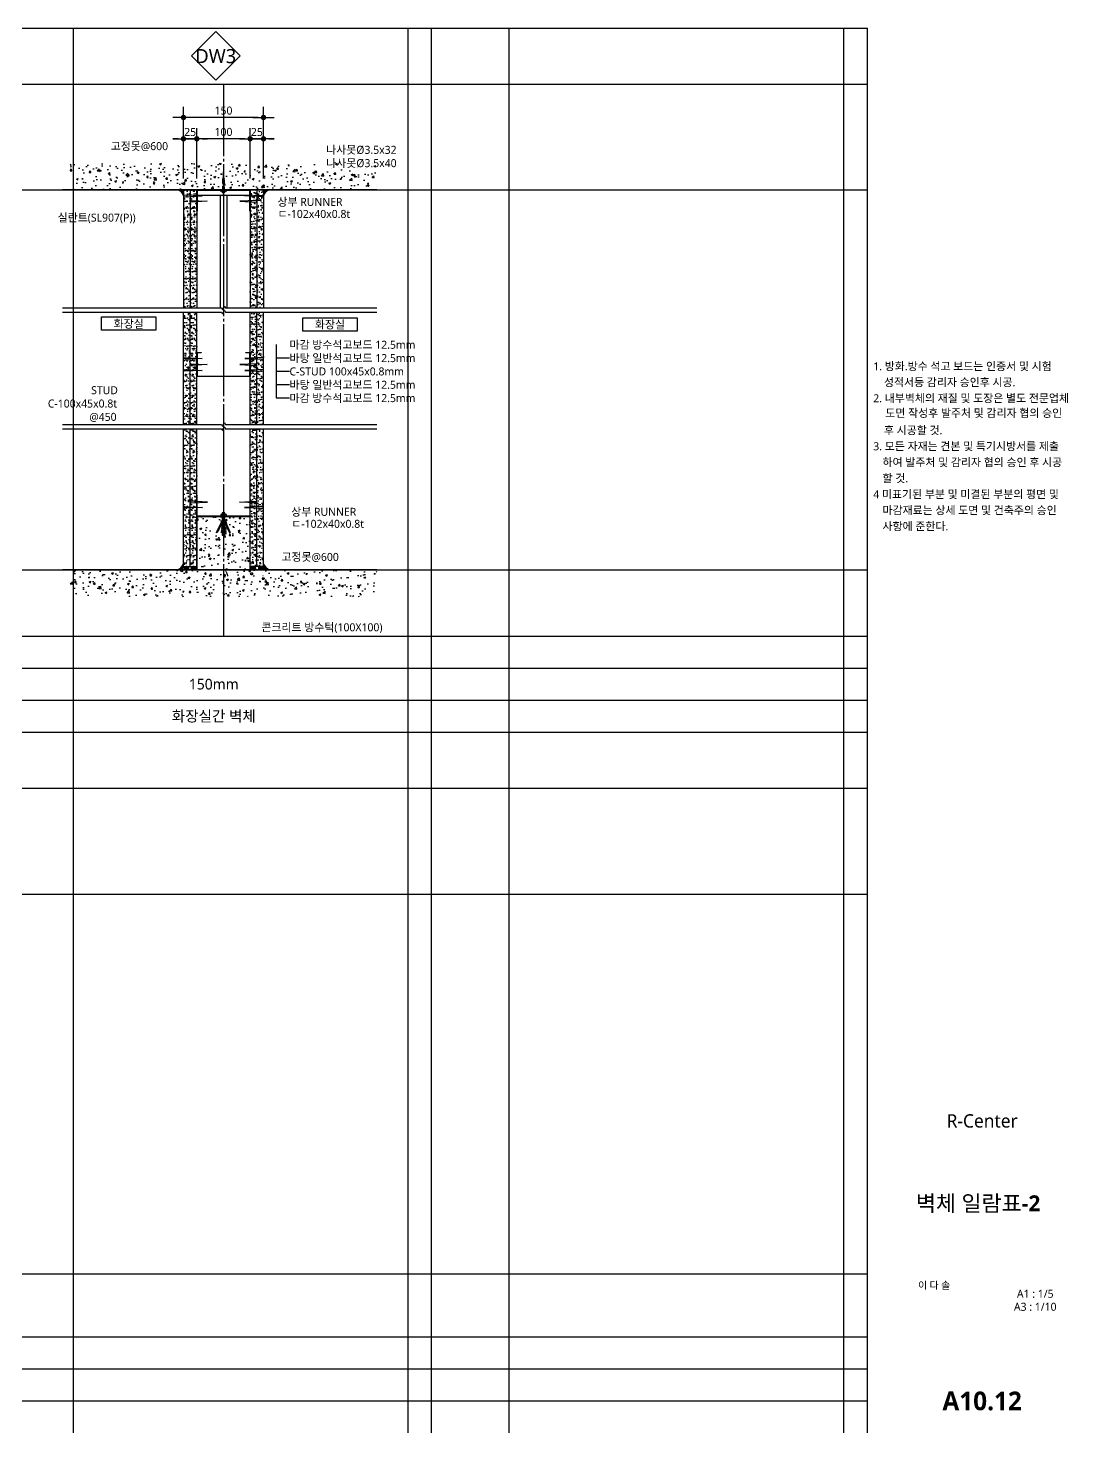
# Model space of a CAD drawing. Header units: millimetres. Extents: x 150 to 8166, y -2863 to -229.
# Drawn here: x 6217 to 8166, y -2863 to -229 of the extents above; entities that cross this region are included whole.
import ezdxf
from ezdxf.enums import TextEntityAlignment as Align

# ---------------------------------------------------------------- set-up
doc = ezdxf.new("R2010")
doc.units = ezdxf.units.MM
doc.header["$LTSCALE"] = 5
doc.header["$MEASUREMENT"] = 0
doc.header["$PDMODE"] = 3
doc.header["$PDSIZE"] = 100
doc.linetypes.add('C301', pattern=[30, 27, -1, 1, -1])
doc.linetypes.add('HID', pattern=[2.5, 1.5, -1])
doc.layers.get('0').update_dxf_attribs({"linetype": 'CONTINUOUS'})
doc.layers.get('Defpoints').update_dxf_attribs({"color": 137, "linetype": 'CONTINUOUS'})
for name, color, linetype in [('01-CEN', 1, 'C301'), ('01CONC', 2, 'CONTINUOUS'), ('01HAT', 8, 'CONTINUOUS'), ('01TEX', 3, 'CONTINUOUS'), ('01석고보드', 73, 'CONTINUOUS'), ('01하지철물', 8, 'CONTINUOUS'), ('02DIM', 7, 'CONTINUOUS'), ('03벽체부호', 6, 'CONTINUOUS'), ('09무창층계산', 253, 'CONTINUOUS'), ('3', 3, 'CONTINUOUS'), ('4', 4, 'CONTINUOUS'), ('5', 5, 'CONTINUOUS'), ('8', 8, 'CONTINUOUS'), ('HATCH', 9, 'CONTINUOUS'), ('SEALANT', 8, 'CONTINUOUS'), ('SYM-LEAD', 6, 'CONTINUOUS'), ('TEXT', 3, 'CONTINUOUS'), ('TEXT-NOTE', 6, 'CONTINUOUS'), ('XR-SHEET$0$TITLE', 7, 'CONTINUOUS'), ('XR-SHEET$1$SHT', 5, 'CONTINUOUS'), ('XR-SHEET$1$TEXT', 3, 'CONTINUOUS'), ('경량철골', 7, 'CONTINUOUS'), ('경량철골1', 8, 'CONTINUOUS'), ('고정못', 8, 'CONTINUOUS'), ('석고보드', 4, 'CONTINUOUS')]:
    doc.layers.add(name, color=color, linetype=linetype)
doc.layers.add('02Waste', color=171, linetype='CONTINUOUS', plot=False)
doc.styles.add('GAUN', font='malgun.ttf', dxfattribs={"height": 375})
doc.styles.add('XR-SHEET$0$굴림체(옥산)', font='malgun.ttf')
doc.styles.add('맑은고딕', font='malgun.ttf')
doc.styles.add('맑은고딕B', font='malgunbd.ttf')
doc.styles.add('스타일1', font='malgun.ttf')
doc.dimstyles.new('GAUN-10', dxfattribs={"dimscale": 10, "dimtxt": 1.5, "dimasz": 1, "dimexe": 2, "dimexo": 3, "dimgap": 0.5, "dimtad": 1, "dimdec": 0, "dimzin": 1, "dimdsep": 46, "dimlunit": 6, "dimtxsty": '맑은고딕', "dimblk": 'CJDOT', "dimcen": 0.09, "dimdle": 1, "dimclrd": 256, "dimclre": 256, "dimclrt": 3, "dimadec": 0, "dimazin": 0, "dimtfac": 1, "dimtdec": 0, "dimtix": 1, "dimtmove": 2, "dimatfit": 3, "dimldrblk": 'CJDOT', "dimfxl": 1, "dimtolj": 1, "dimtzin": 1, "dimarcsym": 0})
pattern_1 = [(37.5, (1963.417, -18684.942), (-0.3200063, 9.7882647), [0, -7.7216, 0, -8.636, 0, -8.255]), (7.5, (1963.417, -18684.942), (8.990466, 14.336502), [0, -4.1656, 0, -6.9596, 0, -2.667]), (327.5, (1957.1685, -18684.942), (15.8198474, 0.0287437), [0, -2.54, 0, -9.144, 0, -11.938]), (317.5, (1957.169, -18684.942), (15.271129, 4.458586), [0, -1.27, 0, -5.9944, 0, -6.858])]
pattern_2 = [(37.5, (1963.4184, -18627.8545), (-0.3200063, 9.7882647), [0, -7.7216, 0, -8.636, 0, -8.255]), (7.5, (1963.418, -18627.855), (8.990466, 14.336502), [0, -4.1656, 0, -6.9596, 0, -2.667]), (327.5, (1957.17, -18627.8545), (15.8198474, 0.0287437), [0, -2.54, 0, -9.144, 0, -11.938]), (317.5, (1957.17, -18627.855), (15.271129, 4.458586), [0, -1.27, 0, -5.9944, 0, -6.858])]
pattern_3 = [(37.5, (1975.917, -18684.942), (-0.3200063, 9.7882647), [0, -7.7216, 0, -8.636, 0, -8.255]), (7.5, (1975.917, -18684.942), (8.990466, 14.336502), [0, -4.1656, 0, -6.9596, 0, -2.667]), (327.5, (1969.6685, -18684.942), (15.8198474, 0.0287437), [0, -2.54, 0, -9.144, 0, -11.938]), (317.5, (1969.669, -18684.942), (15.271129, 4.458586), [0, -1.27, 0, -5.9944, 0, -6.858])]
pattern_4 = [(37.5, (1975.9184, -18627.8545), (-0.3200063, 9.7882647), [0, -7.7216, 0, -8.636, 0, -8.255]), (7.5, (1975.918, -18627.855), (8.990466, 14.336502), [0, -4.1656, 0, -6.9596, 0, -2.667]), (327.5, (1969.67, -18627.8545), (15.8198474, 0.0287437), [0, -2.54, 0, -9.144, 0, -11.938]), (317.5, (1969.67, -18627.855), (15.271129, 4.458586), [0, -1.27, 0, -5.9944, 0, -6.858])]
pattern_5 = [(45, (1610.9914, -18684.9423), (-0.224506403, 0.224506403), [])]
pattern_6 = [(315, (1611.7914, 16908.381), (-0.224506403, -0.224506403), [])]
pattern_7 = [(37.5, (1601.264, -3e-11), (-0.314967, 9.634119), [0, -7.6, 0, -8.5, 0, -8.125]), (7.5, (1601.264, -3e-11), (8.848884, 14.11073), [0, -4.1, 0, -6.85, 0, -2.625]), (327.5, (1595.114, -3e-11), (15.570709, 0.028295), [0, -2.5, 0, -9, 0, -11.75]), (317.5, (1595.114, -3e-11), (15.030633, 4.388378), [0, -1.25, 0, -5.9, 0, -6.75])]
pattern_8 = [(37.5, (1613.764, -0.003), (-0.314967, 9.634119), [0, -7.6, 0, -8.5, 0, -8.125]), (7.5, (1613.764, -0.003), (8.848884, 14.11073), [0, -4.1, 0, -6.85, 0, -2.625]), (327.5, (1607.614, -0.003), (15.570709, 0.028295), [0, -2.5, 0, -9, 0, -11.75]), (317.5, (1607.614, -0.003), (15.030633, 4.388378), [0, -1.25, 0, -5.9, 0, -6.75])]
pattern_9 = [(135, (34266.0332, 10234.9952), (0.883883476, 0.883883476), [])]

# ---------------------------------------------------------------- blocks, each defined once
blk = doc.blocks.new('XR-SHEET$0$TITLE')
at = {"layer": 'XR-SHEET$0$TITLE', "true_color": 0x000000, "style": 'XR-SHEET$0$굴림체(옥산)'}
for tag, height, p in [('동명칭', 6, (776.77, -457.26)), ('SCALE-A1', 3, (797.5, -522)), ('SCALE-A3', 3, (797.5, -527)), ('DATA', 3, (797.5, -540))]:
    blk.add_attdef(tag, text='', height=height, dxfattribs=at).set_placement(p, align=Align.MIDDLE)
for tag, height, p in [('TITLE1', 6, (776.5, -479.4)), ('TITLE4', 6, (776.5, -484.39)), ('TITLE2', 6, (776.5, -489)), ('TITLE5', 6, (776.5, -493.99)), ('TITLE3', 6, (776.5, -498.7)), ('NAME-1', 3, (760.16, -517.5)), ('NAME-2', 3, (760.16, -526.5)), ('A0.00', 7, (776.5, -561))]:
    blk.add_attdef(tag, text='', height=height, dxfattribs=at).set_placement(p, align=Align.MIDDLE_CENTER)
blk = doc.blocks.new('DEF-SH1')
for p, q in [((0, 1433.8), (3435, 1433.8)), ((0, 1373.8), (3435, 1373.8)), ((0, 120), (3435, 120)), ((0, 60), (3435, 60))]:
    blk.add_line(p, q)
at = {"layer": '02Waste', "ltscale": 0.1}
for p, q in [((312.2, 2633.8), (312.2, 0)), ((939.7, 2633.8), (939.7, 0)), ((1129, 2633.8), (1129, 0)), ((1756.5, 2633.8), (1756.5, 0)), ((1945.9, 2633.8), (1945.9, 0)), ((2573.4, 2633.8), (2573.4, 0)), ((2762.8, 2633.8), (2762.8, 0)), ((3390.3, 2633.8), (3390.3, 0)), ((167.5, 2330.3), (3435, 2330.3)), ((167.5, 1618.2), (3435, 1618.2)), ((167.5, 1010.3), (3435, 1010.3)), ((167.5, 298.2), (3435, 298.2))]:
    blk.add_line(p, q, dxfattribs=at)
at = {"layer": '3'}
for p, q in [((0, 2633.8), (3435, 2633.8)), ((167.5, 0), (167.5, 2633.8)), ((984.4, 0), (984.4, 2633.8)), ((1801.2, 0), (1801.2, 2633.8)), ((2618.1, 0), (2618.1, 2633.8)), ((3435, 0), (3435, 2633.8)), ((0, 2528.8), (3435, 2528.8)), ((0, 1313.8), (3435, 1313.8)), ((0, 1208.8), (3435, 1208.8))]:
    blk.add_line(p, q, dxfattribs=at)
at = {"layer": '4'}
for p, q in [((0, 1493.8), (3435, 1493.8)), ((0, 180), (3435, 180))]:
    blk.add_line(p, q, dxfattribs=at)
at = {"layer": '01TEX', "style": 'GAUN'}
for s, p in [('부  호', (39.7, 2575.3)), ('상부단면', (34.3, 2343.1)), ('평  면', (34.3, 2003)), ('하부단면', (34.3, 1652.3)), ('상부단면', (34.3, 1023.1)), ('평  면', (34.3, 683)), ('하부단면', (34.3, 332.3))]:
    blk.add_text(s, height=20, dxfattribs=at).set_placement(p)
for s, p in [('방화시간', (83.7, 1464.7)), ('벽 두께', (83.7, 1403.8)), ('장   소', (83.7, 1343.8)), ('부  호', (83.7, 1261.3)), ('방화시간', (83.7, 150)), ('벽 두께', (83.7, 90)), ('장   소', (83.7, 30))]:
    blk.add_text(s, height=20, dxfattribs=at).set_placement(p, align=Align.MIDDLE_CENTER)
blk = doc.blocks.new('HILTI고정못')
at = {"layer": '고정못'}
blk.add_line((0, 10.6), (0, -34.6), dxfattribs=at)
blk.add_lwpolyline([(-6, 0), (6, 0), (6, 1), (-6, 1)], close=True, dxfattribs=at)
at = {"layer": '고정못', "linetype": 'HID'}
blk.add_lwpolyline([(-2, 0), (-2, -20.6), (0, -27), (2, -20.6), (2, 0)], dxfattribs=at)
at = {"layer": '고정못'}
blk.add_arc((0, -0.2), 4.08, 17.2018, 162.7982, dxfattribs=at)
blk = doc.blocks.new('CJDOT')
blk.add_line((-2, 0), (2, 0))
at = {"const_width": 0.5}
blk.add_lwpolyline([(-0.25, 0, 1), (0.25, 0, 1)], format="xyb", close=True, dxfattribs=at)
blk = doc.blocks.new('*D41')
at = {"layer": '02DIM', "lineweight": -2, "transparency": 16777216}
for p, q in [((6532.9, -510.7), (6532.9, -416.2)), ((6632.9, -510.7), (6632.9, -416.2)), ((6622.9, -436.2), (6542.9, -436.2))]:
    blk.add_line(p, q, dxfattribs=at)
at = {"layer": 'Defpoints', "color": 0, "transparency": 16777216}
for p in [(6532.9, -436.2), (6532.9, -540.7), (6632.9, -540.7)]:
    blk.add_point(p, dxfattribs=at)
at = {"layer": '02DIM', "lineweight": -2, "transparency": 16777216, "xscale": 10, "yscale": 10, "zscale": 10}
for p, rotation in [((6532.9, -436.2), 179.9999999998176), ((6632.9, -436.2), 359.9999999998176)]:
    blk.add_blockref('CJDOT', p, dxfattribs=dict(at, rotation=rotation))
at = {"layer": '02DIM', "color": 3, "transparency": 16777216, "insert": (6582.9, -423.4), "char_height": 15, "attachment_point": 5, "style": '맑은고딕'}
blk.add_mtext('\\A1;100', dxfattribs=at)
blk = doc.blocks.new('*D42')
at = {"layer": '02DIM', "lineweight": -2, "transparency": 16777216}
for p, q in [((6507.9, -510.7), (6507.9, -376.2)), ((6657.9, -510.7), (6657.9, -376.2)), ((6647.9, -396.2), (6517.9, -396.2))]:
    blk.add_line(p, q, dxfattribs=at)
at = {"layer": 'Defpoints', "color": 0, "transparency": 16777216}
for p in [(6507.9, -396.2), (6507.9, -540.7), (6657.9, -540.7)]:
    blk.add_point(p, dxfattribs=at)
at = {"layer": '02DIM', "lineweight": -2, "transparency": 16777216, "xscale": 10, "yscale": 10, "zscale": 10}
for p, rotation in [((6507.9, -396.2), 179.9999999999935), ((6657.9, -396.2), 359.9999999999935)]:
    blk.add_blockref('CJDOT', p, dxfattribs=dict(at, rotation=rotation))
at = {"layer": '02DIM', "color": 3, "transparency": 16777216, "insert": (6582.9, -383.4), "char_height": 15, "attachment_point": 5, "style": '맑은고딕'}
blk.add_mtext('\\A1;150', dxfattribs=at)
blk = doc.blocks.new('*D43')
at = {"layer": '02DIM', "lineweight": -2, "transparency": 16777216}
for p, q in [((6507.9, -510.7), (6507.9, -416.2)), ((6532.9, -510.7), (6532.9, -416.2)), ((6497.9, -436.2), (6487.9, -436.2)), ((6507.9, -436.2), (6532.9, -436.2)), ((6542.9, -436.2), (6552.9, -436.2))]:
    blk.add_line(p, q, dxfattribs=at)
at = {"layer": 'Defpoints', "color": 0, "transparency": 16777216}
for p in [(6532.9, -436.2), (6507.9, -540.7), (6532.9, -540.7)]:
    blk.add_point(p, dxfattribs=at)
at = {"layer": '02DIM', "lineweight": -2, "transparency": 16777216, "xscale": 10, "yscale": 10, "zscale": 10}
blk.add_blockref('CJDOT', (6507.9, -436.2), dxfattribs=at)
at = {"layer": '02DIM', "lineweight": -2, "transparency": 16777216, "xscale": 10, "yscale": 10, "zscale": 10, "rotation": 180}
blk.add_blockref('CJDOT', (6532.9, -436.2), dxfattribs=at)
at = {"layer": '02DIM', "color": 3, "transparency": 16777216, "insert": (6520.4, -423.5), "char_height": 15, "attachment_point": 5, "style": '맑은고딕'}
blk.add_mtext('\\A1;25', dxfattribs=at)
blk = doc.blocks.new('*D45')
at = {"layer": '02DIM', "lineweight": -2, "transparency": 16777216}
for p, q in [((6632.9, -510.7), (6632.9, -416.2)), ((6657.9, -510.7), (6657.9, -416.2)), ((6622.9, -436.2), (6612.9, -436.2)), ((6657.9, -436.2), (6632.9, -436.2)), ((6667.9, -436.2), (6677.9, -436.2))]:
    blk.add_line(p, q, dxfattribs=at)
at = {"layer": 'Defpoints', "color": 0, "transparency": 16777216}
for p in [(6632.9, -436.2), (6632.9, -540.7), (6657.9, -540.7)]:
    blk.add_point(p, dxfattribs=at)
at = {"layer": '02DIM', "lineweight": -2, "transparency": 16777216, "xscale": 10, "yscale": 10, "zscale": 10}
for p, rotation in [((6632.9, -436.2), 7.695415662894608e-10), ((6657.9, -436.2), 180.0000000007695)]:
    blk.add_blockref('CJDOT', p, dxfattribs=dict(at, rotation=rotation))
at = {"layer": '02DIM', "color": 3, "transparency": 16777216, "insert": (6645.4, -423.5), "char_height": 15, "attachment_point": 5, "style": '맑은고딕'}
blk.add_mtext('\\A1;25', dxfattribs=at)
blk = doc.blocks.new('room-1')
at = {"layer": 'TEXT-NOTE', "color": 6}
for p, q in [((0, 5), (20.29, 5)), ((0, 0), (0, 5)), ((20.29, 0), (0, 0)), ((20.29, 5), (20.29, 0))]:
    blk.add_line(p, q, dxfattribs=at)
at = {"layer": 'TEXT-NOTE', "color": 3, "style": '스타일1'}
blk.add_attdef('실명', text='', height=3, dxfattribs=at).set_placement((10.15, 2.59), align=Align.MIDDLE)

msp = doc.modelspace()

# ---------------------------------------------------------------- hatches: boundary and pattern name
at = {"layer": '01HAT'}
h = msp.add_hatch(dxfattribs=at)
h.set_pattern_fill('AR-CONC', color=256, scale=5, style=0)
h.set_pattern_definition([(50, (-26341.6, 8871.642), (35.86301, -3.137607), [3.75, -41.25]), (355, (-26341.6, 8871.64), (-6.937567, 37.609607), [3, -33]), (100.4514, (-26338.612, 8871.38), (28.92547, 34.471977), [3.18701, -35.057106]), (46.1842, (-26341.6, 8881.64), (53.36205, -8.27595), [5.625, -61.875]), (96.6356, (-26337.154, 8880.95), (46.733135, 48.70589), [4.780514, -52.58565]), (351.1842, (-26341.6, 8881.64), (46.7331, 48.70593), [4.5, -49.5]), (21, (-26336.6, 8879.142), (29.845353, -20.130945), [3.75, -41.25]), (326, (-26336.6, 8879.14), (12.165767, 36.257502), [3, -33]), (71.4514, (-26334.114, 8877.464), (42.01113, 16.126525), [3.18701, -35.057106]), (37.5, (-26341.601, 8871.642), (0.607993, 16.6446927), [0, -32.6, 0, -33.5, 0, -33.125]), (7.5, (-26341.601, 8871.642), (13.153477, 19.720586), [0, -19.1, 0, -31.85, 0, -12.625]), (327.5, (-26352.751, 8871.642), (26.691122, -1.1277436), [0, -12.5, 0, -39, 0, -51.75]), (317.5, (-26357.75, 8871.642), (29.159308, 5.005249), [0, -16.25, 0, -25.9, 0, -36.75])])
h.paths.add_polyline_path([(6295.4, -482.2), (6295.4, -532.2), (6870.4, -532.2), (6870.4, -482.2)])
h = msp.add_hatch(dxfattribs=at)
h.set_pattern_fill('AR-CONC', color=256, scale=5, style=0)
h.set_pattern_definition([(50, (4143.7, -7.097), (35.863, -3.1376), [3.75, -41.25]), (355, (4143.7, -7.097), (-6.93757, 37.6096), [3, -33]), (100.4514, (4146.69, -7.36), (28.92544, 34.472), [3.187, -35.0571]), (46.1842, (4143.7, 2.903), (53.3621, -8.27596), [5.625, -61.875]), (96.6356, (4148.147, 2.213), (46.7331, 48.7059), [4.7805, -52.5857]), (351.1842, (4143.7, 2.903), (46.7331, 48.7059), [4.5, -49.5]), (21, (4148.7, 0.403), (29.84535, -20.13094), [3.75, -41.25]), (326, (4148.7, 0.403), (12.16577, 36.2575), [3, -33]), (71.4514, (4151.187, -1.275), (42.0111, 16.12656), [3.187, -35.0571]), (37.5, (4143.7, -7.097), (0.60799, 16.64469), [0, -32.6, 0, -33.5, 0, -33.125]), (7.5, (4143.7, -7.097), (13.15348, 19.72059), [0, -19.1, 0, -31.85, 0, -12.625]), (327.5, (4132.55, -7.097), (26.69112, -1.127744), [0, -12.5, 0, -39, 0, -51.75]), (317.5, (4127.55, -7.097), (29.1593, 5.00525), [0, -16.25, 0, -25.9, 0, -36.75])])
h.paths.add_polyline_path([(6632.1, -1144.3), (6584.7, -1144.3), (6584.7, -1152.1), (6594.5, -1174.3), (6592.9, -1175.1), (6584.7, -1156.3), (6584.7, -1179.3), (6579.1, -1179.3), (6579.1, -1156.3), (6569.8, -1174.9), (6568.1, -1174.1), (6579.1, -1152.1), (6579.1, -1144.3), (6533.7, -1144.3), (6533.7, -1244.3), (6632.1, -1244.3)])
h = msp.add_hatch(dxfattribs=at)
h.set_pattern_fill('AR-CONC', color=256, scale=5, style=0)
h.set_pattern_definition([(50, (-23342.83, 8911.185), (35.86301, -3.137607), [3.75, -41.25]), (355, (-23342.83, 8911.185), (-6.937567, 37.609607), [3, -33]), (100.4514, (-23339.84, 8910.923), (28.92547, 34.471977), [3.18701, -35.057106]), (46.1842, (-23342.83, 8921.185), (53.36205, -8.27595), [5.625, -61.875]), (96.6356, (-23338.383, 8920.495), (46.733135, 48.70589), [4.78051, -52.58565]), (351.1842, (-23342.83, 8921.185), (46.7331, 48.70593), [4.5, -49.5]), (21, (-23337.83, 8918.685), (29.845353, -20.130945), [3.75, -41.25]), (326, (-23337.83, 8918.685), (12.165767, 36.257502), [3, -33]), (71.4514, (-23335.343, 8917.007), (42.01113, 16.126525), [3.18701, -35.057106]), (37.5, (-23342.83, 8911.185), (0.607993, 16.6446927), [0, -32.6, 0, -33.5, 0, -33.125]), (7.5, (-23342.83, 8911.185), (13.153477, 19.720586), [0, -19.1, 0, -31.85, 0, -12.625]), (327.5, (-23353.98, 8911.185), (26.691122, -1.1277436), [0, -12.5, 0, -39, 0, -51.75]), (317.5, (-23358.98, 8911.185), (29.159308, 5.005249), [0, -16.25, 0, -25.9, 0, -36.75])])
h.paths.add_polyline_path([(6295.4, -1244.3), (6870.4, -1244.3), (6870.4, -1294.3), (6295.4, -1294.3)])
at = {"layer": '8'}
h = msp.add_hatch(dxfattribs=at)
h.set_pattern_fill('ANSI31', color=256, scale=10, style=0)
h.set_pattern_definition(pattern_9)
edge = h.paths.add_edge_path()
edge.add_ellipse((6527.3, -1241.3), major_axis=(4.77, 0), ratio=0.629285, start_angle=0, end_angle=360)
h = msp.add_hatch(dxfattribs=at)
h.set_pattern_fill('ANSI31', color=256, scale=10, style=0)
h.set_pattern_definition(pattern_9)
edge = h.paths.add_edge_path()
edge.add_ellipse((6638.6, -1241.3), major_axis=(-4.77, 0), ratio=0.629285, start_angle=0, end_angle=360, ccw=False)
at = {"layer": 'HATCH'}
h = msp.add_hatch(dxfattribs=at)
h.set_pattern_fill('AR-SAND', color=256, scale=0.2, style=0)
h.set_pattern_definition(pattern_1)
h.paths.add_polyline_path([(6507.9, -752.2), (6520.4, -752.2), (6520.4, -532.2), (6507.9, -532.2)])
h = msp.add_hatch(dxfattribs=at)
h.set_pattern_fill('AR-SAND', color=256, scale=0.2, style=0)
h.set_pattern_definition(pattern_3)
h.paths.add_polyline_path([(6520.4, -752.2), (6532.9, -752.2), (6532.9, -532.2), (6520.4, -532.2)])
h = msp.add_hatch(dxfattribs=at)
h.set_pattern_fill('AR-SAND', color=256, scale=0.2, style=0)
h.set_pattern_definition(pattern_3)
h.paths.add_polyline_path([(6645.4, -752.2), (6632.9, -752.2), (6632.9, -532.2), (6645.4, -532.2)])
h = msp.add_hatch(dxfattribs=at)
h.set_pattern_fill('AR-SAND', color=256, scale=0.2, style=0)
h.set_pattern_definition(pattern_1)
h.paths.add_polyline_path([(6657.9, -752.2), (6645.4, -752.2), (6645.4, -532.2), (6657.9, -532.2)])
h = msp.add_hatch(dxfattribs=at)
h.set_pattern_fill('AR-SAND', color=256, scale=0.2, style=0)
h.set_pattern_definition(pattern_2)
h.paths.add_polyline_path([(6507.9, -971.8), (6520.4, -971.8), (6520.4, -761.3), (6507.9, -761.3)])
h = msp.add_hatch(dxfattribs=at)
h.set_pattern_fill('AR-SAND', color=256, scale=0.2, style=0)
h.set_pattern_definition(pattern_4)
h.paths.add_polyline_path([(6520.4, -971.8), (6532.9, -971.8), (6532.9, -761.3), (6520.4, -761.3)])
h = msp.add_hatch(dxfattribs=at)
h.set_pattern_fill('AR-SAND', color=256, scale=0.2, style=0)
h.set_pattern_definition(pattern_4)
h.paths.add_polyline_path([(6645.4, -971.8), (6632.9, -971.8), (6632.9, -761.3), (6645.4, -761.3)])
h = msp.add_hatch(dxfattribs=at)
h.set_pattern_fill('AR-SAND', color=256, scale=0.2, style=0)
h.set_pattern_definition(pattern_2)
h.paths.add_polyline_path([(6657.9, -971.8), (6645.4, -971.8), (6645.4, -761.3), (6657.9, -761.3)])
h = msp.add_hatch(dxfattribs=at)
h.set_pattern_fill('AR-SAND', color=256, scale=5, style=0)
h.set_pattern_definition(pattern_7)
h.paths.add_polyline_path([(6507.9, -979.8), (6520.4, -979.8), (6520.4, -1238.3), (6507.9, -1238.3)])
h = msp.add_hatch(dxfattribs=at)
h.set_pattern_fill('AR-SAND', color=256, scale=5, style=0)
h.set_pattern_definition(pattern_8)
h.paths.add_polyline_path([(6520.4, -979.8), (6532.9, -979.8), (6532.9, -1238.3), (6520.4, -1238.3)])
h = msp.add_hatch(dxfattribs=at)
h.set_pattern_fill('AR-SAND', color=256, scale=5, style=0)
h.set_pattern_definition(pattern_8)
h.paths.add_polyline_path([(6645.4, -979.8), (6632.9, -979.8), (6632.9, -1238.3), (6645.4, -1238.3)])
h = msp.add_hatch(dxfattribs=at)
h.set_pattern_fill('AR-SAND', color=256, scale=5, style=0)
h.set_pattern_definition(pattern_7)
h.paths.add_polyline_path([(6657.9, -979.8), (6645.4, -979.8), (6645.4, -1238.3), (6657.9, -1238.3)])
at = {"layer": 'SEALANT'}
h = msp.add_hatch(dxfattribs=at)
h.set_pattern_fill('ANSI31', color=256, scale=0.1, style=0)
h.set_pattern_definition(pattern_5)
h.paths.add_polyline_path([(6507.9, -532.2), (6497.9, -532.2, -0.200138), (6507.9, -542.1)])
h = msp.add_hatch(dxfattribs=at)
h.set_pattern_fill('ANSI31', color=256, scale=0.1, style=0)
h.set_pattern_definition(pattern_5)
h.paths.add_polyline_path([(6657.9, -532.2), (6667.9, -532.2, 0.200138), (6657.9, -542.1)])
h = msp.add_hatch(dxfattribs=at)
h.set_pattern_fill('ANSI31', color=256, scale=0.1, style=0)
h.set_pattern_definition(pattern_6)
h.paths.add_polyline_path([(6507.1, -1244.3), (6497.1, -1244.3, 0.200138), (6507.1, -1234.4)])
h = msp.add_hatch(dxfattribs=at)
h.set_pattern_fill('ANSI31', color=256, scale=0.1, style=0)
h.set_pattern_definition(pattern_6)
h.paths.add_polyline_path([(6658.7, -1244.3), (6668.7, -1244.3, -0.200138), (6658.7, -1234.4)])

# ---------------------------------------------------------------- linework, layer by layer
at = {"layer": '01-CEN'}
msp.add_line((6582.9, -333.7), (6582.9, -1368.7), dxfattribs=at)
msp.add_line((6582.9, -333.7), (6582.9, -1368.7), dxfattribs=at)
at = {"layer": '01CONC'}
for p, q in [((6870.4, -532.2), (6280.9, -532.2)), ((6870.4, -1244.3), (6280.9, -1244.3))]:
    msp.add_line(p, q, dxfattribs=at)
msp.add_lwpolyline([(6533.7, -1244.3), (6533.7, -1144.3), (6632.1, -1144.3), (6632.1, -1244.3)], dxfattribs=at)
at = {"layer": '01HAT'}
for p, q in [((6789.1, -482.2), (6790.2, -482.4)), ((6790.2, -482.4), (6790.2, -482.2)), ((6586, -1151), (6589.5, -1149.6)), ((6586, -1151), (6588.5, -1152.7)), ((6588.6, -1152.9), (6589.6, -1149.8)), ((6593.7, -1179.7), (6596.1, -1176.8)), ((6593.7, -1179.7), (6596.7, -1179.9)), ((6595.7, -1180.2), (6595.1, -1177)), ((6572.8, -1187.2), (6576.3, -1185.9)), ((6572.8, -1187.2), (6575.3, -1188.9)), ((6575.4, -1189.1), (6576.4, -1186.1)), ((6656.8, -1255), (6657.1, -1254.9)), ((6656.8, -1255), (6657.1, -1255.2))]:
    msp.add_line(p, q, dxfattribs=at)
at = {"layer": '01석고보드'}
for p, q in [((6508.7, -1238.3), (6533.7, -1238.3)), ((6657.1, -1238.3), (6632.1, -1238.3))]:
    msp.add_line(p, q, dxfattribs=at)
at = {"layer": '01하지철물', "color": 4}
for p, q in [((6507.9, -541.5), (6507.9, -545)), ((6509.1, -541.5), (6507.9, -541.5)), ((6507.9, -545), (6509.1, -545)), ((6509.1, -541.7), (6509.1, -541.5)), ((6542.9, -543.3), (6509.1, -541.7)), ((6509.1, -544.8), (6542.9, -543.3)), ((6509.1, -545), (6509.1, -544.8)), ((6520.4, -555), (6520.4, -551.5)), ((6520.4, -551.5), (6521.6, -551.5)), ((6521.6, -551.5), (6521.6, -551.7)), ((6521.6, -551.7), (6552.4, -553.3)), ((6644.3, -551.7), (6613.4, -553.3)), ((6622.9, -543.3), (6656.8, -541.7)), ((6656.8, -544.8), (6622.9, -543.3)), ((6644.3, -551.5), (6644.3, -551.7)), ((6645.4, -551.5), (6644.3, -551.5)), ((6645.4, -555), (6645.4, -551.5)), ((6656.8, -541.7), (6656.8, -541.5)), ((6656.8, -541.5), (6657.9, -541.5)), ((6656.8, -545), (6656.8, -544.8)), ((6657.9, -545), (6656.8, -545)), ((6657.9, -541.5), (6657.9, -545)), ((6521.6, -555), (6520.4, -555)), ((6552.4, -553.3), (6521.6, -554.8)), ((6521.6, -554.8), (6521.6, -555)), ((6613.4, -553.3), (6644.3, -554.8)), ((6644.3, -554.8), (6644.3, -555)), ((6644.3, -555), (6645.4, -555)), ((6507.9, -846.2), (6509.1, -846.2)), ((6507.9, -849.7), (6507.9, -846.2)), ((6509.1, -849.7), (6507.9, -849.7)), ((6507.9, -868.7), (6509.1, -868.7)), ((6507.9, -872.2), (6507.9, -868.7)), ((6509.1, -846.2), (6509.1, -846.4)), ((6509.1, -846.4), (6542.9, -847.9)), ((6542.9, -847.9), (6509.1, -849.5)), ((6509.1, -849.5), (6509.1, -849.7)), ((6509.1, -868.7), (6509.1, -868.9)), ((6509.1, -868.9), (6542.9, -870.4)), ((6520.4, -861.2), (6520.4, -857.7)), ((6520.4, -857.7), (6521.6, -857.7)), ((6521.6, -861.2), (6520.4, -861.2)), ((6521.6, -857.7), (6521.6, -857.9)), ((6521.6, -857.9), (6552.4, -859.4)), ((6552.4, -859.4), (6521.6, -861)), ((6521.6, -861), (6521.6, -861.2)), ((6644.3, -857.9), (6613.4, -859.4)), ((6613.4, -859.4), (6644.3, -861)), ((6656.8, -846.4), (6622.9, -847.9)), ((6622.9, -847.9), (6656.8, -849.5)), ((6656.8, -868.9), (6622.9, -870.4)), ((6644.3, -857.7), (6644.3, -857.9)), ((6645.4, -857.7), (6644.3, -857.7)), ((6644.3, -861), (6644.3, -861.2)), ((6644.3, -861.2), (6645.4, -861.2)), ((6645.4, -861.2), (6645.4, -857.7)), ((6657.9, -846.2), (6656.8, -846.2)), ((6656.8, -846.2), (6656.8, -846.4)), ((6656.8, -849.5), (6656.8, -849.7)), ((6656.8, -849.7), (6657.9, -849.7)), ((6656.8, -868.7), (6656.8, -868.9)), ((6657.9, -868.7), (6656.8, -868.7)), ((6657.9, -849.7), (6657.9, -846.2)), ((6657.9, -872.2), (6657.9, -868.7)), ((6509.1, -872.2), (6507.9, -872.2)), ((6542.9, -870.4), (6509.1, -872)), ((6509.1, -872), (6509.1, -872.2)), ((6622.9, -870.4), (6656.8, -872)), ((6656.8, -872), (6656.8, -872.2)), ((6656.8, -872.2), (6657.9, -872.2)), ((6508.7, -1125.6), (6509.9, -1125.6)), ((6508.7, -1129.1), (6508.7, -1125.6)), ((6509.9, -1129.1), (6508.7, -1129.1)), ((6509.9, -1125.6), (6509.9, -1125.8)), ((6509.9, -1125.8), (6543.7, -1127.3)), ((6543.7, -1127.3), (6509.9, -1128.9)), ((6509.9, -1128.9), (6509.9, -1129.1)), ((6521.2, -1115.6), (6521.2, -1119.1)), ((6522.4, -1115.6), (6521.2, -1115.6)), ((6521.2, -1119.1), (6522.4, -1119.1)), ((6522.4, -1115.8), (6522.4, -1115.6)), ((6553.2, -1117.3), (6522.4, -1115.8)), ((6522.4, -1118.9), (6553.2, -1117.3)), ((6522.4, -1119.1), (6522.4, -1118.9)), ((6612.6, -1117.3), (6643.5, -1115.8)), ((6643.5, -1118.9), (6612.6, -1117.3)), ((6656, -1125.8), (6622.1, -1127.3)), ((6622.1, -1127.3), (6656, -1128.9)), ((6643.5, -1115.8), (6643.5, -1115.6)), ((6643.5, -1115.6), (6644.6, -1115.6)), ((6643.5, -1119.1), (6643.5, -1118.9)), ((6644.6, -1119.1), (6643.5, -1119.1)), ((6644.6, -1115.6), (6644.6, -1119.1)), ((6656, -1125.6), (6656, -1125.8)), ((6657.1, -1125.6), (6656, -1125.6)), ((6656, -1128.9), (6656, -1129.1)), ((6656, -1129.1), (6657.1, -1129.1)), ((6657.1, -1129.1), (6657.1, -1125.6)), ((6580.1, -1152.1), (6569.2, -1174.1)), ((6580.1, -1156.3), (6570.8, -1174.9)), ((6588.3, -1140.7), (6577.9, -1140.7)), ((6577.9, -1140.7), (6577.9, -1143.5)), ((6580.1, -1137.2), (6580.1, -1179.3)), ((6585.7, -1137.2), (6580.1, -1137.2)), ((6585.7, -1179.3), (6585.7, -1137.2)), ((6585.7, -1152.1), (6595.6, -1174.3)), ((6585.7, -1156.3), (6593.9, -1175.1)), ((6588.3, -1143.5), (6588.3, -1140.7)), ((6570.8, -1174.9), (6569.2, -1174.1)), ((6578.1, -1172.3), (6587.9, -1175.7)), ((6578.1, -1173.5), (6587.9, -1176.9)), ((6578.2, -1161.4), (6588, -1164.8)), ((6578.2, -1170.4), (6588, -1173.8)), ((6578.3, -1163.6), (6588.1, -1167)), ((6578.3, -1166.1), (6588.1, -1169.5)), ((6578.3, -1168.6), (6588.1, -1172)), ((6580.1, -1179.3), (6585.7, -1179.3)), ((6593.9, -1175.1), (6595.6, -1174.3))]:
    msp.add_line(p, q, dxfattribs=at)
for points in [[(6624.9, -837.7), (6624.9, -836.9), (6632.9, -836.9), (6632.9, -881.9), (6532.9, -881.9), (6532.9, -836.9), (6540.9, -836.9), (6540.9, -837.7), (6533.7, -837.7), (6533.7, -881.1), (6632.1, -881.1), (6632.1, -837.7)], [(6632.9, -1144.3), (6632.9, -1104.3), (6632.1, -1104.3), (6632.1, -1143.5), (6533.7, -1143.5), (6533.7, -1104.3), (6532.9, -1104.3), (6532.9, -1144.3)]]:
    msp.add_lwpolyline(points, close=True, dxfattribs=at)
at = {"layer": '03벽체부호'}
msp.add_lwpolyline([(6522.7, -280.5), (6568.4, -326.3), (6614.2, -280.5), (6568.4, -234.8)], close=True, dxfattribs=at)
at = {"layer": '5'}
for points in [[(6280.9, -753.2), (6579.2, -753.3), (6580.4, -755.6, 0.666481), (6582.2, -755.4), (6583.6, -751.1, -0.702436), (6585.5, -751), (6586.4, -753.3), (6870.4, -753.3)], [(6280.9, -761.2), (6579.2, -761.3), (6580.4, -763.6, 0.666481), (6582.2, -763.4), (6583.6, -759.1, -0.702436), (6585.5, -759), (6586.4, -761.3), (6870.4, -761.3)], [(6280.9, -971.8), (6579.2, -971.9), (6580.4, -974.1, 0.666481), (6582.2, -974), (6583.6, -969.6, -0.702436), (6585.5, -969.6), (6586.4, -971.9), (6870.4, -971.8)], [(6280.9, -979.8), (6579.2, -979.9), (6580.4, -982.1, 0.666481), (6582.2, -982), (6583.6, -977.6, -0.702436), (6585.5, -977.6), (6586.4, -979.9), (6870.4, -979.8)]]:
    msp.add_lwpolyline(points, format="xyb", dxfattribs=at)
at = {"layer": '8', "extrusion": (0, 0, -1)}
for centre in [(6507.2, -1241.7), (6508.5, -1241.7), (6509.8, -1241.7), (6511.1, -1241.7), (6512.4, -1241.7), (6513.6, -1241.7), (6514.9, -1241.7)]:
    msp.add_ellipse(centre, major_axis=(0, 4.33), ratio=0.567504, start_param=0.661848, end_param=2.208479, dxfattribs=at)
at = {"layer": '8'}
msp.add_ellipse((6527.3, -1241.3), major_axis=(4.77, 0), ratio=0.629285, dxfattribs=at)
at = {"layer": '8', "extrusion": (0, 0, -1)}
msp.add_ellipse((6638.6, -1241.3), major_axis=(-4.77, 0), ratio=0.629285, dxfattribs=at)
at = {"layer": '8'}
for centre in [(6650.9, -1241.7), (6652.2, -1241.7), (6653.5, -1241.7), (6654.8, -1241.7), (6656.1, -1241.7), (6657.4, -1241.7), (6658.6, -1241.7)]:
    msp.add_ellipse(centre, major_axis=(0, 4.33), ratio=0.567504, start_param=0.661848, end_param=2.208479, dxfattribs=at)
at = {"layer": 'HATCH'}
for centre, radius in [((6658, -524.1), 1.26), ((6635.2, -1251.8), 1.89), ((6636, -1251.8), 1.89)]:
    msp.add_circle(centre, radius, dxfattribs=at)
at = {"layer": 'SEALANT'}
for centre, start, end in [((6491.1, -549.2), 22.6698, 67.94), ((6674.8, -549.2), 112.06, 157.3302), ((6490.3, -1227.4), 292.06, 337.3302), ((6675.6, -1227.4), 202.6698, 247.94)]:
    msp.add_arc(centre, 18.3, start, end, dxfattribs=at)
at = {"layer": 'SYM-LEAD'}
for p, q in [((6681.6, -821.7), (6681.6, -921.7)), ((6681.6, -846.7), (6706.6, -846.7)), ((6681.6, -871.7), (6706.6, -871.7)), ((6681.6, -896.7), (6706.6, -896.7)), ((6681.6, -921.7), (6706.6, -921.7))]:
    msp.add_line(p, q, dxfattribs=at)
for points in [[(6581.1, -511.7, 0, 5, 0), (6571.8, -500, 0, 0, 0), (6532.3, -450, 0, 0, 0), (6490.9, -450, 0, 0, 0)], [(6623.4, -552.7, 0, 5, 0), (6634, -542.1, 0, 0, 0), (6719.9, -456.3, 0, 0, 0), (6775.4, -456.3, 0, 0, 0)], [(6657.9, -543.3, 0, 5, 0), (6668.5, -532.6, 0, 0, 0), (6719.9, -481.3, 0, 0, 0), (6775.4, -481.3, 0, 0, 0)], [(6504.9, -537.2, 0, 5, 0), (6495.6, -549, 0, 0, 0), (6470.1, -581.3, 0, 0, 0), (6447, -581.3, 0, 0, 0)], [(6632.1, -556.7, 0, 5, 0), (6647.1, -556.7, 0, 0, 0), (6682.1, -556.7, 0, 0, 0)], [(6507.9, -821.7, 0, 5, 0), (6522.9, -821.7, 0, 0, 0), (6706.6, -821.7, 0, 0, 0)], [(6528.9, -821.7, 0, 5, 0), (6543.9, -821.7, 0, 0, 0), (6706.6, -821.7, 0, 0, 0)], [(6567.9, -821.7, 0, 5, 0), (6582.9, -821.7, 0, 0, 0), (6706.6, -821.7, 0, 0, 0)], [(6611.9, -821.7, 0, 5, 0), (6626.9, -821.7, 0, 0, 0), (6664.6, -821.7, 0, 0, 0)], [(6637.9, -821.7, 0, 5, 0), (6652.9, -821.7, 0, 0, 0), (6690.6, -821.7, 0, 0, 0)], [(6653.9, -821.7, 0, 5, 0), (6668.9, -821.7, 0, 0, 0), (6706.6, -821.7, 0, 0, 0)], [(6554.7, -881.9, 0, 5, 0), (6554.7, -896.9, 0, 0, 0), (6554.7, -906.9, 0, 0, 0), (6387.2, -906.9, 0, 0, 0)], [(6584.7, -1157.6, 0, 5, 0), (6594, -1169.4, 0, 0, 0), (6633.6, -1219.4, 0, 0, 0), (6686.8, -1219.4, 0, 0, 0)], [(6632.9, -1137.7, 0, 5, 0), (6647.9, -1137.7, 0, 0, 0), (6707.9, -1137.7, 0, 0, 0)], [(6632.9, -1137.7, 0, 5, 0), (6647.9, -1137.7, 0, 0, 0), (6674.9, -1137.7, 0, 0, 0)], [(6584.9, -1243, 0, 5, 0), (6592.4, -1256, 0, 0, 0), (6628.9, -1352.1, 0, 0, 0), (6653.9, -1352.1, 0, 0, 0)]]:
    msp.add_lwpolyline(points, format="xyseb", dxfattribs=at)
at = {"layer": '경량철골'}
msp.add_lwpolyline([(6632.9, -572.2), (6632.1, -572.2), (6632.1, -533.3, 0.414214), (6631.9, -533), (6534, -533, 0.414214), (6533.7, -533.3), (6533.7, -572.2), (6532.9, -572.2), (6532.9, -533, -0.414214), (6533.7, -532.2), (6632.1, -532.2, -0.414214), (6632.9, -533)], format="xyb", close=True, dxfattribs=at)
at = {"layer": '경량철골1'}
for p, q in [((6533.7, -542.2), (6632.1, -542.2)), ((6576.4, -542.2), (6576.4, -752.2)), ((6589.4, -542.2), (6589.4, -752.2))]:
    msp.add_line(p, q, dxfattribs=at)
at = {"layer": '석고보드'}
for p, q in [((6507.9, -532.2), (6507.9, -752.2)), ((6520.4, -532.2), (6520.4, -752.2)), ((6532.9, -532.2), (6532.9, -752.2)), ((6632.9, -532.2), (6632.9, -752.2)), ((6645.4, -532.2), (6645.4, -752.2)), ((6657.9, -532.2), (6657.9, -752.2)), ((6507.9, -971.8), (6507.9, -761.3)), ((6520.4, -971.8), (6520.4, -761.3)), ((6532.9, -971.8), (6532.9, -761.3)), ((6632.9, -971.8), (6632.9, -761.3)), ((6645.4, -971.8), (6645.4, -761.3)), ((6657.9, -971.8), (6657.9, -761.3)), ((6507.9, -1238.3), (6507.9, -979.8)), ((6520.4, -1238.3), (6520.4, -979.8)), ((6532.9, -1238.3), (6532.9, -979.8)), ((6632.9, -1238.3), (6632.9, -979.8)), ((6645.4, -1238.3), (6645.4, -979.8)), ((6657.9, -1238.3), (6657.9, -979.8)), ((6507.9, -1238.3), (6532.9, -1238.3)), ((6657.9, -1238.3), (6632.9, -1238.3))]:
    msp.add_line(p, q, dxfattribs=at)

# ---------------------------------------------------------------- block references
at = {"layer": '09무창층계산'}
msp.add_blockref('DEF-SH1', (4355, -2862.5), dxfattribs=at)
at = {"layer": 'TEXT'}
ref = msp.add_blockref('room-1', (6354.5, -795.3), dxfattribs=dict(at, xscale=5.000000000004174, yscale=5.000000000004174, zscale=5.000000000004174))
ref.add_attrib('실명', '화장실', dxfattribs={"layer": 'TEXT-NOTE', "color": 3, "height": 15, "style": '스타일1'}).set_placement((6405.2, -782.8), align=Align.MIDDLE)
ref = msp.add_blockref('room-1', (6731.7, -796.6), dxfattribs=dict(at, xscale=5.000000000004174, yscale=5.000000000004174, zscale=5.000000000004174))
ref.add_attrib('실명', '화장실', dxfattribs={"layer": 'TEXT-NOTE', "color": 3, "height": 15, "style": '스타일1'}).set_placement((6782.5, -784.1), align=Align.MIDDLE)
ref = msp.add_blockref('XR-SHEET$0$TITLE', (4122.5, -2967.5), dxfattribs=dict(at, xscale=5, yscale=5, zscale=5))
ref.add_attrib('TITLE2', '벽체 일람표-2 ', dxfattribs={"layer": 'XR-SHEET$1$SHT', "color": 4, "true_color": 0x000004, "height": 30, "style": '맑은고딕B'}).set_placement((8002.5, -2432.1), align=Align.MIDDLE_CENTER)
ref.add_attrib('NAME-1', '이 다 솔', dxfattribs={"layer": 'XR-SHEET$1$TEXT', "color": 3, "true_color": 0x000003, "height": 13.5, "style": '스타일1'}).set_placement((7885, -2585.8, 68.9), align=Align.MIDDLE_LEFT)
ref.add_attrib('SCALE-A1', 'A1 : 1/5', dxfattribs={"layer": 'XR-SHEET$1$SHT', "color": 3, "true_color": 0x000003, "height": 15, "style": '스타일1'}).set_placement((8104.5, -2601.6), align=Align.MIDDLE_CENTER)
ref.add_attrib('SCALE-A3', 'A3 : 1/10', dxfattribs={"layer": 'XR-SHEET$1$SHT', "color": 3, "true_color": 0x000003, "height": 15, "style": '스타일1'}).set_placement((8104.5, -2626), align=Align.MIDDLE_CENTER)
ref.add_attrib('A0.00', 'A10.12', dxfattribs={"layer": 'XR-SHEET$1$SHT', "color": 4, "true_color": 0x000004, "height": 35, "style": '맑은고딕B'}).set_placement((8005, -2802.5), align=Align.MIDDLE_CENTER)
at = {"layer": '고정못', "rotation": 180}
msp.add_blockref('HILTI고정못', (6582.9, -533), dxfattribs=at)

# ---------------------------------------------------------------- texts
at = {"layer": '03벽체부호', "color": 2, "style": 'GAUN'}
msp.add_text('DW3', height=26.4, dxfattribs=at).set_placement((6568.4, -281.2), align=Align.MIDDLE_CENTER)
at = {"layer": 'TEXT', "style": '스타일1'}
for s, p in [('고정못@600', (6371.5, -450)), ('나사못%%c3.5x32', (6775.4, -456.9)), ('나사못%%c3.5x40', (6775.4, -481.9)), ('상부 RUNNER', (6684.1, -554.6)), ('실란트(SL907(P))', (6272, -584)), ('ㄷ-102x40x0.8t', (6684.1, -577.1)), ('마감 방수석고보드 12.5mm', (6706.6, -822.4)), ('바탕 일반석고보드 12.5mm', (6706.6, -847.4)), ('C-STUD 100x45x0.8mm', (6706.6, -872.4)), ('바탕 일반석고보드 12.5mm', (6706.6, -897.4)), ('STUD', (6334.8, -907.6)), ('마감 방수석고보드 12.5mm', (6706.6, -922.4)), ('C-100x45x0.8t', (6253.6, -932.6)), ('@450', (6331.4, -957.6)), ('상부 RUNNER ', (6709.9, -1135.6)), ('ㄷ-102x40x0.8t', (6709.9, -1158.1)), ('고정못@600', (6691.5, -1220.2)), ('콘크리트 방수턱(100X100)', (6653.9, -1352.1))]:
    msp.add_text(s, height=15, dxfattribs=at).set_placement(p, align=Align.MIDDLE_LEFT)
for s, p in [('1. 방화.방수 석고 보드는 인증서 및 시험 ', (7800.9, -874.7)), ('성적서등 감리자 승인후 시공.  ', (7820.9, -904.7)), ('2. 내부벽체의 재질 및 도장은 별도 전문업체 ', (7800.9, -934.7)), ('도면 작성후 발주처 및 감리자 협의 승인 ', (7823.4, -962.4)), ('후 시공할 것.', (7820.9, -994.7)), ('3. 모든 자재는 견본 및 특기시방서를 제출', (7800.9, -1024.7)), ('하여 발주처 및 감리자 협의 승인 후 시공', (7818.2, -1054.7)), ('할 것.', (7818.2, -1084.7)), ('4 미표기된 부분 및 미결된 부분의 평면 및 ', (7800.9, -1114.7)), ('마감재료는 상세 도면 및 건축주의 승인', (7818.2, -1144.7)), ('사항에 준한다.', (7818.2, -1174.7))]:
    msp.add_text(s, height=15, dxfattribs=at).set_placement(p, align=Align.BOTTOM_LEFT)
for s, height, p in [('150mm', 20, (6564.7, -1458.7)), ('화장실간 벽체', 20, (6564.7, -1518.7)), ('R-Center', 25, (8005, -2277.5))]:
    msp.add_text(s, height=height, dxfattribs=at).set_placement(p, align=Align.MIDDLE_CENTER)

# ---------------------------------------------------------------- dimensions: what is measured, and where the dimension line sits
at = {"layer": '02DIM'}
for base, p1, p2, picture, middle in [((6507.9, -396.2), (6657.9, -540.7), (6507.9, -540.7), '*D42', (6582.9, -383.4)), ((6532.9, -436.2), (6632.9, -540.7), (6532.9, -540.7), '*D41', (6582.9, -423.4)), ((6632.9, -436.2), (6657.9, -540.7), (6632.9, -540.7), '*D45', (6645.4, -423.5))]:
    dim = msp.add_linear_dim(base=base, p1=p1, p2=p2, angle=180, dimstyle='GAUN-10', dxfattribs=at)
    dim.commit()
    dim.dimension.update_dxf_attribs({"geometry": picture, "text_midpoint": middle})
dim = msp.add_linear_dim(base=(6532.9, -436.2), p1=(6507.9, -540.7), p2=(6532.9, -540.7), dimstyle='GAUN-10', dxfattribs=at)
dim.commit()
dim.dimension.update_dxf_attribs({"geometry": '*D43', "text_midpoint": (6520.4, -423.5)})

doc.saveas('drawing.dxf')
